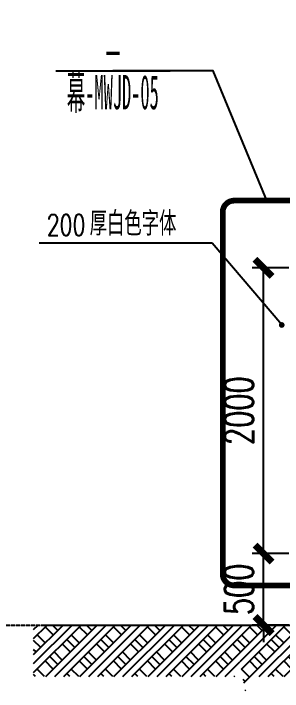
# Model space of a CAD drawing. Extents: x -202236 to 1002404, y -663931 to 1550022.
# Drawn here: x -72475 to -70593, y -345537 to -340793 of the extents above; entities that cross this region are included whole.
import ezdxf
from ezdxf.enums import TextEntityAlignment as Align

# ---------------------------------------------------------------- set-up
doc = ezdxf.new("R2010")
doc.units = 0
for name, pattern in [('DASH', [0.35, 0.25, -0.1]), ('DOTE', [2.42, 2, -0.2, 0.02, -0.2]), ('ZN-DASH', [0.35, 0.25, -0.1])]:
    doc.linetypes.add(name, pattern=pattern)
for name, color, linetype in [('!ZN6-虚线-8', 8, 'ZN-DASH'), ('3索引', 3, 'Continuous'), ('A-AXIS-DOTE', 14, 'DOTE'), ('A-AXIS-SYMB', 3, 'Continuous'), ('A-HATCH-2', 251, 'Continuous'), ('AS-WALL', 40, 'Continuous'), ('DIM', 173, 'Continuous'), ('PUB_TEXT', 7, 'Continuous')]:
    doc.layers.add(name, color=color, linetype=linetype)
doc.styles.add('_TCH_DIM', font='SIMPLEX', dxfattribs={"bigfont": 'GBCBIG'})
doc.styles.add('DHTEXT-1', font='ROMANS.shx', dxfattribs={"width": 0.7, "bigfont": 'CHINESE.shx'})
doc.styles.add('中南符号', font='simhei.ttf')
doc.dimstyles.new('ZN80', dxfattribs={"dimscale": 80, "dimtxt": 2.5, "dimasz": 1.5, "dimexe": 1, "dimexo": 2, "dimgap": 0.9, "dimtad": 1, "dimdec": 0, "dimdsep": 46, "dimtxsty": 'DHTEXT-1', "dimblk": 'ARCHTICK', "dimcen": 2.5, "dimclrd": 173, "dimclre": 173, "dimclrt": 7, "dimazin": 2, "dimtfac": 0.4, "dimtdec": 0, "dimtix": 1, "dimtmove": 2, "dimatfit": 3, "dimfxl": 0, "dimtolj": 1, "dimtzin": 0, "dimarcsym": 0})

# ---------------------------------------------------------------- blocks, each defined once
blk = doc.blocks.new('_ArchTick')
at = {"color": 0, "linetype": 'ByBlock', "const_width": 0.4}
blk.add_lwpolyline([(-0.5, -0.5), (0.5, 0.5)], dxfattribs=at)
blk = doc.blocks.new('*D491')
at = {"layer": 'Defpoints', "color": 0, "ltscale": 800, "transparency": 16777216}
for p in [(-70725.1, -344572.2), (-70387.6, -344572.2), (-70387.6, -345072.2)]:
    blk.add_point(p, dxfattribs=at)
at = {"layer": 'DIM', "color": 173, "linetype": 'ByBlock', "lineweight": -2, "ltscale": 800, "transparency": 16777216}
for p, q in [((-70725.1, -344572.2), (-70725.1, -344452.2)), ((-70547.6, -344572.2), (-70805.1, -344572.2)), ((-70725.1, -345072.2), (-70725.1, -344572.2)), ((-70547.6, -345072.2), (-70805.1, -345072.2)), ((-70725.1, -345072.2), (-70725.1, -345192.2))]:
    blk.add_line(p, q, dxfattribs=at)
at = {"layer": 'DIM', "color": 173, "lineweight": -2, "ltscale": 800, "transparency": 16777216, "xscale": 120, "yscale": 120, "zscale": 120}
for p, rotation in [((-70725.1, -344572.2), 270), ((-70725.1, -345072.2), 90)]:
    blk.add_blockref('_ArchTick', p, dxfattribs=dict(at, rotation=rotation))
at = {"layer": 'DIM', "color": 7, "ltscale": 800, "transparency": 16777216, "insert": (-70897.1, -344822.2), "char_height": 200, "attachment_point": 5, "rotation": 90, "style": 'DHTEXT-1'}
blk.add_mtext('\\A1;500', dxfattribs=at)
blk = doc.blocks.new('*D492')
at = {"layer": 'Defpoints', "color": 0, "ltscale": 800, "transparency": 16777216}
for p in [(-70725.1, -342572.2), (-70387.6, -342572.2), (-70387.6, -344572.2)]:
    blk.add_point(p, dxfattribs=at)
at = {"layer": 'DIM', "color": 173, "linetype": 'ByBlock', "lineweight": -2, "ltscale": 800, "transparency": 16777216}
for p, q in [((-70547.6, -342572.2), (-70805.1, -342572.2)), ((-70725.1, -344572.2), (-70725.1, -342572.2)), ((-70547.6, -344572.2), (-70805.1, -344572.2))]:
    blk.add_line(p, q, dxfattribs=at)
at = {"layer": 'DIM', "color": 173, "lineweight": -2, "ltscale": 800, "transparency": 16777216, "xscale": 120, "yscale": 120, "zscale": 120}
for p, rotation in [((-70725.1, -342572.2), 90), ((-70725.1, -344572.2), 270)]:
    blk.add_blockref('_ArchTick', p, dxfattribs=dict(at, rotation=rotation))
at = {"layer": 'DIM', "color": 7, "ltscale": 800, "transparency": 16777216, "insert": (-70897.1, -343572.2), "char_height": 200, "attachment_point": 5, "rotation": 90, "style": 'DHTEXT-1'}
blk.add_mtext('\\A1;2000', dxfattribs=at)
blk = doc.blocks.new('20250915154908')
at = {"layer": 'A-HATCH-2'}
h = blk.add_hatch(dxfattribs=at)
h.set_pattern_fill('夯实土壤', color=256, scale=30)
h.set_pattern_definition([(45, (-818741.49, 173696.04), (-119.218203, 119.218203), []), (45, (-818678.49, 173696.04), (-119.218203, 119.218203), []), (45, (-818615.49, 173696.04), (-119.218203, 119.218203), []), (135, (-818741.49, 173696.04), (-119.218203, -119.218203), [79.5, -89.1]), (135, (-818709.99, 173727.54), (-119.218203, -119.218203), [79.5, -89.1]), (135, (-818678.49, 173759.04), (-119.218203, -119.218203), [79.5, -89.1])])
h.paths.add_polyline_path([(-3692.6, 0), (-3692.6, -359.5), (-2286, -359.5), (-2247.8, -254.5), (-2210.7, -464.5), (-2173.5, -359.5), (-1695.4, -359.5), (-1695.4, -200), (-1395.4, -200), (-1395.8, 0)])
at = {"layer": 'AS-WALL'}
blk.add_lwpolyline([(-3617.1, 0), (-1395.8, 0)], dxfattribs=at)
blk = doc.blocks.new('中南-指向索引')
blk.add_wipeout([(0, 5), (-0.523, 4.973), (-1.04, 4.891), (-1.545, 4.755), (-2.034, 4.568), (-2.5, 4.33), (-2.939, 4.045), (-3.346, 3.716), (-3.716, 3.346), (-4.045, 2.939), (-4.33, 2.5), (-4.568, 2.034), (-4.755, 1.545), (-4.891, 1.04), (-4.973, 0.523), (-5, 0), (-4.973, -0.523), (-4.891, -1.04), (-4.755, -1.545), (-4.568, -2.034), (-4.33, -2.5), (-4.045, -2.939), (-3.716, -3.346), (-3.346, -3.716), (-2.939, -4.045), (-2.5, -4.33), (-2.034, -4.568), (-1.545, -4.755), (-1.04, -4.891), (-0.523, -4.973), (0, -5), (0.523, -4.973), (1.04, -4.891), (1.545, -4.755), (2.034, -4.568), (2.5, -4.33), (2.939, -4.045), (3.346, -3.716), (3.716, -3.346), (4.045, -2.939), (4.33, -2.5), (4.568, -2.034), (4.755, -1.545), (4.891, -1.04), (4.973, -0.523), (5, 0), (4.973, 0.523), (4.891, 1.04), (4.755, 1.545), (4.568, 2.034), (4.33, 2.5), (4.045, 2.939), (3.716, 3.346), (3.346, 3.716), (2.939, 4.045), (2.5, 4.33), (2.034, 4.568), (1.545, 4.755), (1.04, 4.891), (0.523, 4.973)])
at = {"color": 0, "style": '中南符号', "flags": 8}
blk.add_attdef('编号', text='', height=3, dxfattribs=at).set_placement((0, 0.365), align=Align.CENTER)
at = {"color": 0, "style": '中南符号', "width": 0.932285, "flags": 8}
blk.add_attdef('图号', text='', height=3, dxfattribs=at).set_placement((-4.037, -3.373), (4.008, -3.373), align=Align.FIT)
blk.add_wipeout([(8.439, 5), (7.917, 4.973), (7.4, 4.891), (6.894, 4.755), (6.406, 4.568), (5.939, 4.33), (5.501, 4.045), (5.094, 3.716), (4.724, 3.346), (4.394, 2.939), (4.109, 2.5), (3.872, 2.034), (3.684, 1.545), (3.549, 1.04), (3.467, 0.523), (3.439, 0), (3.467, -0.523), (3.549, -1.04), (3.684, -1.545), (3.872, -2.034), (4.109, -2.5), (4.394, -2.939), (4.724, -3.346), (5.094, -3.716), (5.501, -4.045), (5.939, -4.33), (6.406, -4.568), (6.894, -4.755), (7.4, -4.891), (7.917, -4.973), (8.439, -5), (8.962, -4.973), (9.479, -4.891), (9.985, -4.755), (10.473, -4.568), (10.939, -4.33), (11.378, -4.045), (11.785, -3.716), (12.155, -3.346), (12.485, -2.939), (12.77, -2.5), (13.007, -2.034), (13.195, -1.545), (13.33, -1.04), (13.412, -0.523), (13.439, 0), (13.412, 0.523), (13.33, 1.04), (13.195, 1.545), (13.007, 2.034), (12.77, 2.5), (12.485, 2.939), (12.155, 3.346), (11.785, 3.716), (11.378, 4.045), (10.939, 4.33), (10.473, 4.568), (9.985, 4.755), (9.479, 4.891), (8.962, 4.973)]).dxf.layer = '3索引'
blk.add_line((-5, 0), (5, 0))

msp = doc.modelspace()

# ---------------------------------------------------------------- linework, layer by layer
at = {"layer": 'A-AXIS-DOTE'}
msp.add_line((-75697.43, -345072.22), (-50656.43, -345072.22), dxfattribs=at)
at = {"layer": 'A-AXIS-SYMB'}
for p, q in [((-71085.08, -342399.67), (-72295.08, -342399.67)), ((-70597.94, -342972.22), (-71085.08, -342399.67))]:
    msp.add_line(p, q, dxfattribs=at)
at = {"layer": 'A-AXIS-SYMB', "const_width": 20}
msp.add_lwpolyline([(-70591.46, -342979.84, 1), (-70604.42, -342964.6, 1)], format="xyb", close=True, dxfattribs=at)

# ---------------------------------------------------------------- block references
at = {"layer": '3索引', "color": 7}
ref = msp.add_blockref('中南-指向索引', (-71779.18, -341192.83), dxfattribs=dict(at, xscale=80, yscale=80, zscale=80))
ref.add_attrib('编号', '-', dxfattribs={"layer": '0', "color": 0, "height": 240, "style": '中南符号'}).set_placement((-71779.18, -341163.61), align=Align.CENTER)
ref.add_attrib('图号', '幕-MWJD-05', dxfattribs={"layer": '0', "color": 0, "height": 240, "style": '中南符号', "width": 0.372914}).set_placement((-72102.14, -341462.65), (-71458.55, -341462.65), align=Align.FIT)

# ---------------------------------------------------------------- texts
at = {"layer": 'PUB_TEXT', "style": '_TCH_DIM'}
msp.add_text('厚白色字体', height=168.794, dxfattribs=at).set_placement((-71942.58, -342347.17))
at = {"layer": 'PUB_TEXT', "style": '_TCH_DIM', "width": 0.705882}
msp.add_text('200', height=148.75, dxfattribs=at).set_placement((-72242.58, -342347.17))

# ---------------------------------------------------------------- dimensions: what is measured, and where the dimension line sits
at = {"layer": 'DIM', "ltscale": 800}
for p1, p2, picture, middle in [((-70387.64, -344572.22), (-70387.64, -342572.22), '*D492', (-70897.08, -343572.22)), ((-70387.64, -345072.22), (-70387.64, -344572.22), '*D491', (-70897.08, -344822.22))]:
    dim = msp.add_aligned_dim(p1=p1, p2=p2, distance=337.45, dimstyle='ZN80', dxfattribs=at)
    dim.commit()
    dim.dimension.update_dxf_attribs({"geometry": picture, "text_midpoint": middle})

# ---------------------------------------------------------------- next in the draw order: linework, layer by layer
at = {"layer": '3索引'}
msp.add_lwpolyline([(-70701.2, -342101.98), (-71076.96, -341192.83), (-71779.18, -341192.83)], dxfattribs=at)

# ---------------------------------------------------------------- next in the draw order: block references
at = {"layer": '!ZN6-虚线-8', "ltscale": 80}
msp.add_blockref('20250915154908', (-68642.19, -345072.22), dxfattribs=at)

# ---------------------------------------------------------------- next in the draw order: linework, layer by layer
at = {"layer": '3索引', "linetype": 'DASH', "ltscale": 400, "const_width": 40}
msp.add_lwpolyline([(-70930.97, -342101.98), (-69358.42, -342101.98, -0.4142136), (-69278.42, -342181.98), (-69278.42, -344714.92, -0.4142136), (-69358.42, -344794.92), (-70930.97, -344794.92, -0.4142136), (-71010.97, -344714.92), (-71010.97, -342181.98, -0.4142136)], format="xyb", close=True, dxfattribs=at)

doc.saveas('drawing.dxf')
